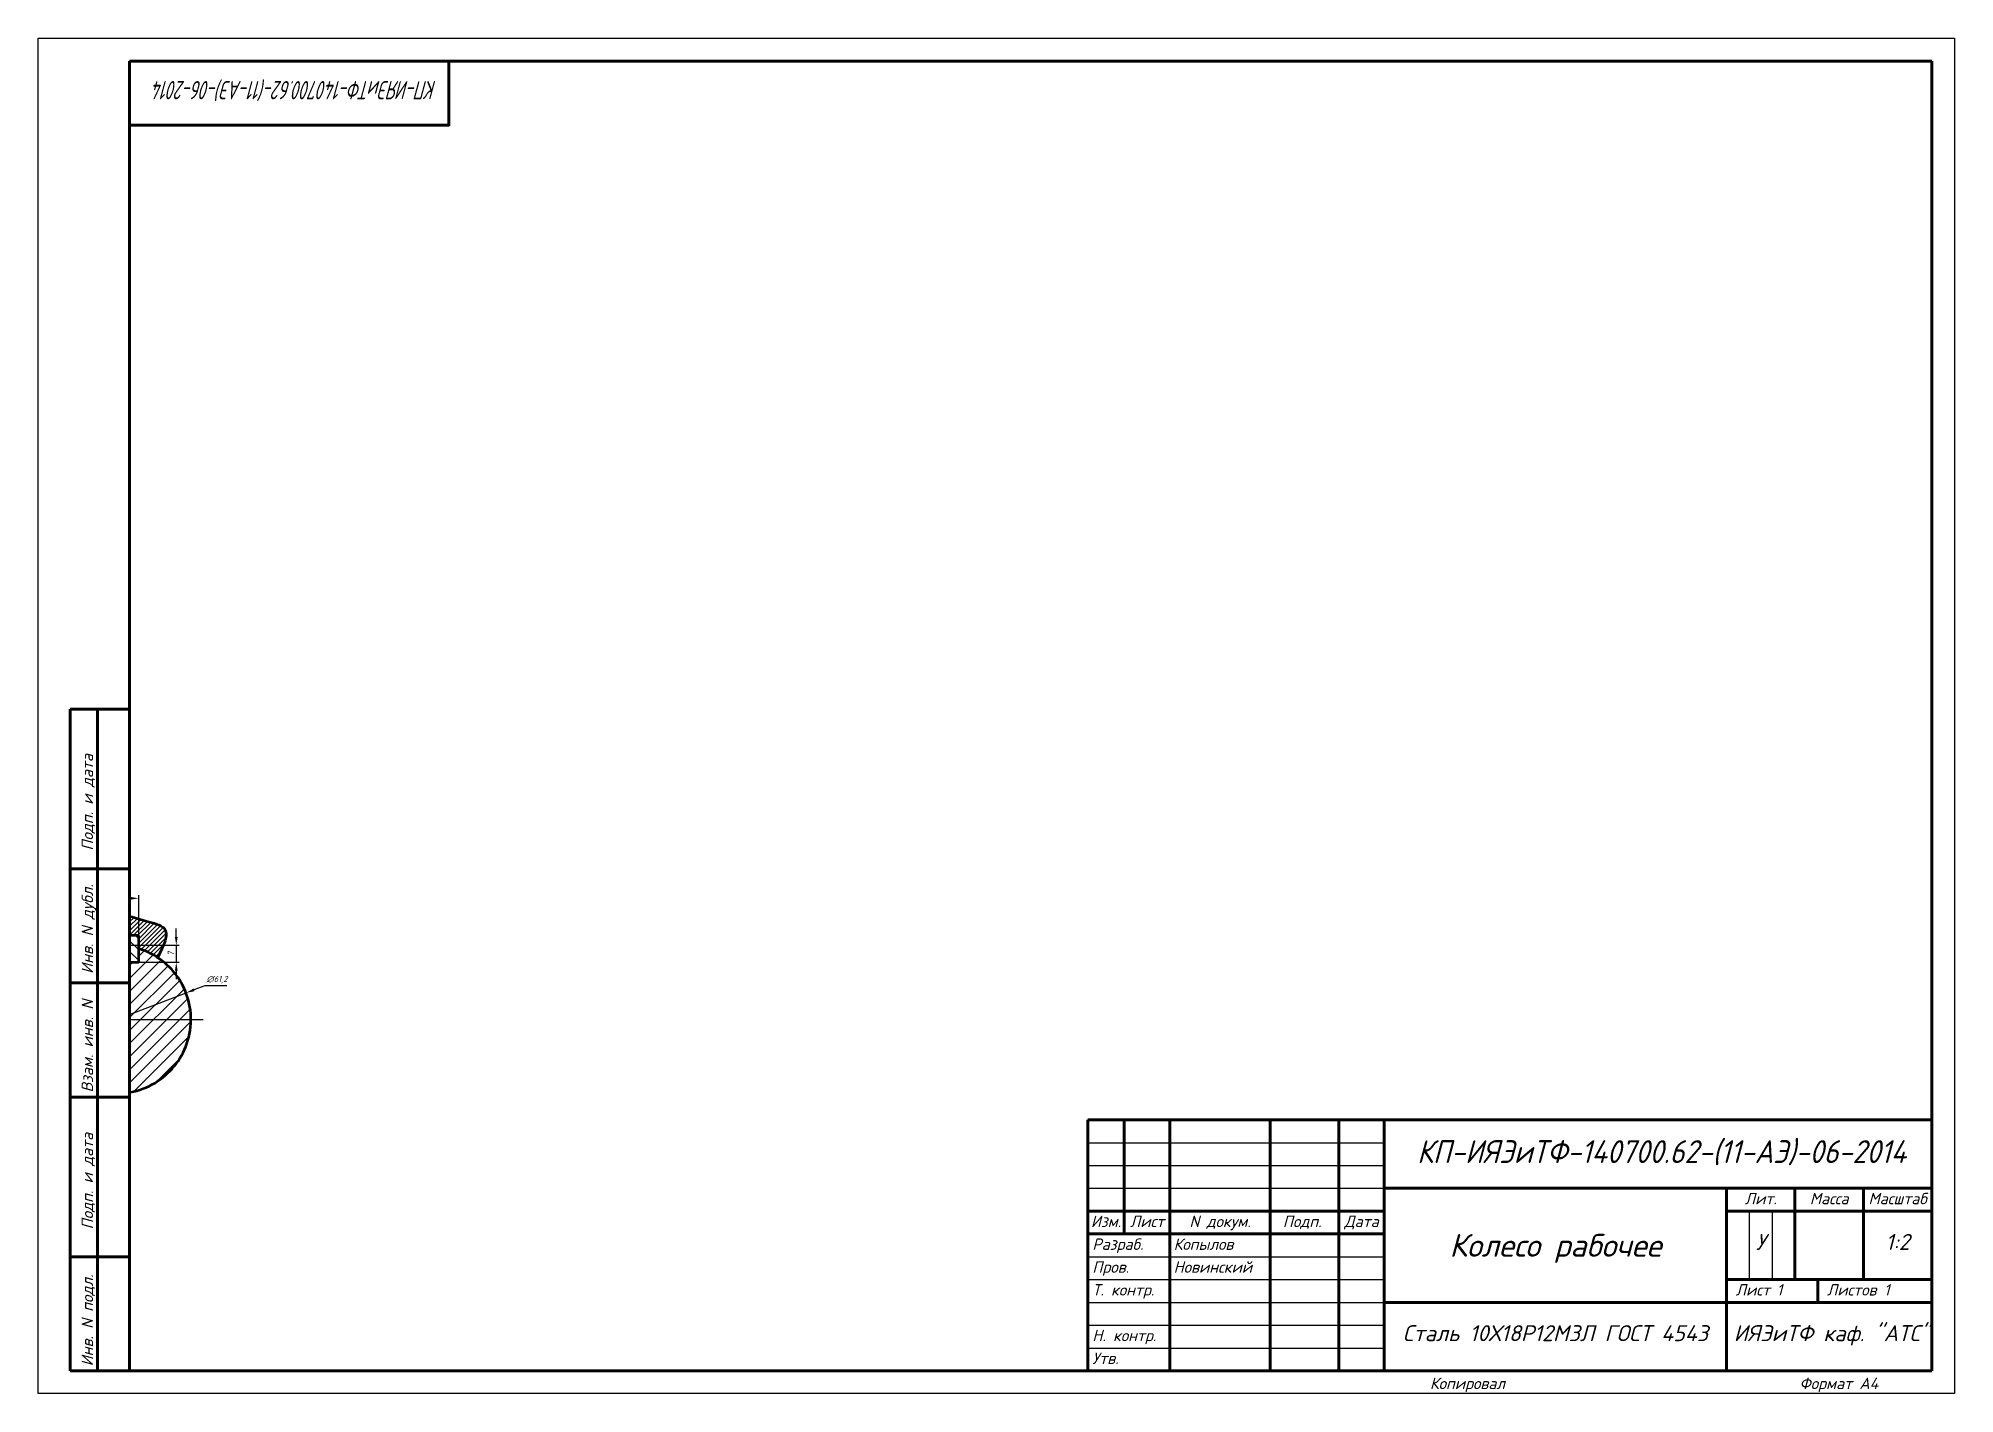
# Paper-space layout 'А3_Н' of a CAD drawing. Header units: millimetres. Extents: x -5 to 415, y -5 to 292.
# The model-space entities are those that its viewports show. They can reach past a viewport. Long polylines and large blocks are cut down to what shows.
import ezdxf
from ezdxf.enums import TextEntityAlignment as Align

# ---------------------------------------------------------------- set-up
doc = ezdxf.new("R2010")
doc.units = ezdxf.units.MM
doc.linetypes.add('CENTER', pattern=[50.8, 31.75, -6.35, 6.35, -6.35])
doc.linetypes.add('осевая2', pattern=[28.575, 19.05, -3.175, 3.175, -3.175])
doc.layers.get('0').update_dxf_attribs({"lineweight": 53})
doc.layers.add('АТРИБУТЫ', color=6, linetype='Continuous')
doc.layers.add('РАМКА', color=7, linetype='Continuous')
for name, color, linetype, lineweight in [('Оси', 7, 'осевая2', 25), ('размеры', 7, 'Continuous', 25), ('штриховка', 7, 'CENTER', 25)]:
    doc.layers.add(name, color=color, linetype=linetype, lineweight=lineweight)
doc.styles.add('ADRF1', font='isocpeur.ttf', dxfattribs={"oblique": 15})
doc.styles.add('Размер', font='isocpeur.ttf', dxfattribs={"oblique": 15})
doc.dimstyles.new('Две стрелки', dxfattribs={"dimtxt": 2.5, "dimasz": 3.5, "dimexe": 1.25, "dimexo": 0, "dimgap": 1, "dimtad": 1, "dimdec": 3, "dimtxsty": 'Размер', "dimcen": 2.5, "dimadec": 0, "dimazin": 0, "dimtfac": 1, "dimtdec": 3, "dimtmove": 0, "dimatfit": 3, "dimfxl": 1, "dimarcsym": 0})
doc.dimstyles.new('Две стрелки$3', dxfattribs={"dimtxt": 2.5, "dimasz": 3.5, "dimexe": 1.25, "dimexo": 0, "dimgap": 1, "dimtad": 1, "dimtoh": 1, "dimdec": 3, "dimtxsty": 'Размер', "dimcen": 2.5, "dimadec": 0, "dimazin": 0, "dimtfac": 1, "dimtdec": 3, "dimtmove": 0, "dimatfit": 3, "dimfxl": 1, "dimarcsym": 0})

# ---------------------------------------------------------------- blocks, each defined once
blk = doc.blocks.new('РАМКА_1')
at = {"layer": 'РАМКА'}
for p, q in [((0, 297), (420, 297)), ((0, 0), (0, 297)), ((420, 297), (420, 0)), ((230, 55), (295, 55)), ((230, 50), (295, 50)), ((230, 45), (295, 45)), ((375, 40), (375, 25)), ((380, 40), (380, 25)), ((230, 30), (295, 30)), ((230, 25), (295, 25)), ((230, 20), (295, 20)), ((230, 15), (295, 15)), ((230, 10), (295, 10)), ((420, 0), (0, 0))]:
    blk.add_line(p, q, dxfattribs=at)
at = {"layer": 'РАМКА', "lineweight": 60}
for p, q in [((20, 292), (415, 292)), ((20, 292), (415, 292)), ((20, 5), (20, 292)), ((90, 288), (90, 292)), ((415, 292), (415, 5)), ((7, 5), (7, 150)), ((20, 150), (7, 150)), ((13, 5), (13, 150)), ((20, 115), (7, 115)), ((20, 90), (7, 90)), ((20, 65), (7, 65)), ((415, 60), (230, 60)), ((230, 60), (230, 5)), ((238, 60), (238, 35)), ((248, 60), (248, 5)), ((270, 60), (270, 5)), ((285, 60), (285, 5)), ((295, 60), (295, 5)), ((295, 45), (415, 45)), ((370, 45), (370, 5)), ((385, 45), (385, 25)), ((400, 45), (400, 25)), ((230, 40), (295, 40)), ((370, 40), (415, 40)), ((230, 35), (295, 35)), ((20, 30), (7, 30)), ((370, 25), (415, 25)), ((390, 25), (390, 20)), ((295, 20), (415, 20)), ((230, 5), (7, 5)), ((415, 5), (230, 5))]:
    blk.add_line(p, q, dxfattribs=at)
blk.add_lwpolyline([(20, 292), (90, 292), (90, 278), (20, 278)], close=True, dxfattribs=at)
at = {"layer": 'АТРИБУТЫ', "style": 'ADRF1', "oblique": 15, "flags": 8}
blk.add_attdef('DOCUMENT(В)', text='', height=5, rotation=180, dxfattribs=at).set_placement((58.62, 287.69), align=Align.CENTER)
for tag, height, p in [('DOCUMENT', 5, (355.77, 50.55)), ('NAME', 5, (332.5, 30)), ('LITER_1', 3.5, (372.5, 31.5)), ('LITER_2', 3.5, (377.5, 31.5)), ('LITER_3', 3.5, (382.5, 31.5)), ('MASS', 3.5, (392.5, 31.5)), ('SCALE', 3.5, (407.5, 31.5)), ('MATERIAL', 3.5, (332.5, 11.5)), ('DIFF_INDEX', 3.5, (393, 11.5))]:
    blk.add_attdef(tag, text='', height=height, dxfattribs=at).set_placement(p, align=Align.CENTER)
for tag, p in [('DEVELOPED_BY', (248.82, 31.5)), ('CHECKED_BY', (248.82, 26.5)), ('TECH_CONTR', (248.82, 21.5)), ('PAGE_NO', (381, 21.5)), ('PAGES_AMOUNT', (404.5, 21.5)), ('AUX_LEFT', (231, 16.5)), ('AUX_RIGHT', (248.82, 16.5)), ('NOM_CONTR', (248.82, 11.5)), ('APPROVED_BY', (248.82, 6.5))]:
    blk.add_attdef(tag, p, '', height=2.5, dxfattribs=at)
for tag, width, p, p2 in [('DEV_DATE', 1.155323, (285, 31.5), (294.53, 31.5)), ('CHK_DATE', 0.5625, (285, 26.5), (294, 26.5)), ('T_CONTR_DATE', 0.371134, (285, 21.5), (294, 21.5)), ('AUX_DATE', 0.537313, (285, 16.5), (294, 16.5)), ('NOM_CONTR_DATE', 0.315789, (285, 11.5), (294, 11.5)), ('APPROVED_DATE', 0.339623, (285, 6.5), (294, 6.5))]:
    blk.add_attdef(tag, text='', height=2.5, dxfattribs=dict(at, width=width)).set_placement(p, p2, align=Align.FIT)
at = {"layer": 'РАМКА', "style": 'ADRF1', "oblique": 15}
for s, p in [('Подп. и дата', (12, 119)), ('Инв. N дубл.', (12, 92)), ('Взам. инв. N', (12, 66)), ('Подп. и дата', (12, 36)), ('Инв. N подл.', (12, 6))]:
    blk.add_text(s, height=2.5, rotation=90, dxfattribs=at).set_placement(p)
for s, p in [('Лит.', (377.5, 41.5)), ('Масса', (392.5, 41.5)), ('Масштаб', (407.5, 41.5)), ('Изм.', (234, 36.5)), ('Лист', (243, 36.5)), ('N докум.', (259, 36.5)), ('Подп.', (277, 36.5)), ('Дата', (290, 36.5))]:
    blk.add_text(s, height=2.5, dxfattribs=at).set_placement(p, align=Align.CENTER)
for s, p in [('Разраб.', (231, 31.5)), ('Пров.', (231, 26.5)), ('Т. контр.', (231, 21.5)), ('Лист', (372, 21.5)), ('Листов', (392, 21.5)), ('Н. контр.', (231, 11.5)), ('Утв.', (231, 6.5)), ('Копировал', (305, 1)), ('Формат A4', (386, 1))]:
    blk.add_text(s, height=2.5, dxfattribs=at).set_placement(p)
blk = doc.blocks.new('*D85')
at = {"layer": 'Defpoints', "color": 0, "transparency": 16777216}
for p in [(399.15, 455.8), (399.15, 448.8), (423.7, 448.8)]:
    blk.add_point(p, dxfattribs=at)
at = {"layer": 'размеры', "color": 0, "lineweight": -2, "transparency": 16777216}
for p, q in [((423.7, 459.3), (423.7, 462.8)), ((399.15, 455.8), (424.95, 455.8)), ((423.7, 455.8), (423.7, 448.8)), ((399.15, 448.8), (424.95, 448.8)), ((423.7, 445.3), (423.7, 441.8))]:
    blk.add_line(p, q, dxfattribs=at)
at = {"layer": 'размеры', "color": 0, "transparency": 16777216}
for points in [[(423.11, 459.3), (424.28, 459.3), (423.7, 455.8)], [(423.11, 445.3), (424.28, 445.3), (423.7, 448.8)]]:
    blk.add_solid(points, dxfattribs=at)
at = {"layer": 'размеры', "color": 0, "transparency": 16777216, "insert": (421.45, 452.3), "char_height": 2.5, "attachment_point": 5, "rotation": 90, "style": 'Размер'}
blk.add_mtext('7', dxfattribs=at)
blk = doc.blocks.new('*D87')
at = {"layer": 'Defpoints', "color": 0, "transparency": 16777216}
for p in [(408.15, 475.23), (390.15, 459.8), (408.15, 459.8)]:
    blk.add_point(p, dxfattribs=at)
at = {"layer": 'размеры', "color": 0, "lineweight": -2, "transparency": 16777216}
for p, q in [((390.15, 459.8), (390.15, 476.48)), ((408.15, 459.8), (408.15, 476.48)), ((393.65, 475.23), (404.65, 475.23))]:
    blk.add_line(p, q, dxfattribs=at)
at = {"layer": 'размеры', "color": 0, "transparency": 16777216}
for points in [[(393.65, 475.82), (393.65, 474.65), (390.15, 475.23)], [(404.65, 475.82), (404.65, 474.65), (408.15, 475.23)]]:
    blk.add_solid(points, dxfattribs=at)
at = {"layer": 'размеры', "color": 0, "transparency": 16777216, "insert": (399.15, 477.48), "char_height": 2.5, "attachment_point": 5, "style": 'Размер'}
blk.add_mtext('18', dxfattribs=at)
blk = doc.blocks.new('*D88')
at = {"layer": 'Defpoints', "color": 0, "transparency": 16777216}
for p in [(427.74, 436.13), (370.57, 414.28)]:
    blk.add_point(p, dxfattribs=at)
at = {"layer": 'размеры', "color": 0, "lineweight": -2, "transparency": 16777216}
for p, q in [((370.57, 414.28), (427.74, 436.13)), ((435.48, 439.09), (431.01, 437.38)), ((444.53, 439.09), (435.48, 439.09)), ((367.3, 413.03), (364.03, 411.78))]:
    blk.add_line(p, q, dxfattribs=at)
at = {"layer": 'размеры', "color": 0, "transparency": 16777216}
for points in [[(430.8, 437.93), (431.21, 436.84), (427.74, 436.13)], [(367.09, 413.57), (367.51, 412.48), (370.57, 414.28)]]:
    blk.add_solid(points, dxfattribs=at)
at = {"layer": 'размеры', "color": 0, "transparency": 16777216, "insert": (440.5, 441.59), "char_height": 2.5, "attachment_point": 5, "style": 'Размер'}
blk.add_mtext('∅61,2', dxfattribs=at)

msp = doc.modelspace()

# ---------------------------------------------------------------- hatches: boundary and pattern name
at = {"layer": 'штриховка'}
h = msp.add_hatch(dxfattribs=at)
h.set_pattern_fill('ANSI31', color=256, scale=0.4)
edge = h.paths.add_edge_path()
edge.add_line((390.1543, 459.805), (408.1543, 459.805))
edge.add_line((408.1543, 459.805), (408.1543, 454.4515))
edge.add_arc((399.1543, 425.205), 30.6, 56.4846209, 72.8953648, ccw=False)
edge.add_spline(control_points=[(416.0505, 450.7173), (418.4191, 455.5389), (422.3016, 463.4424), (408.9683, 466.016), (400.0169, 470.1144), (384.675, 466.7058), (382.9409, 456.5847), (381.8936, 450.4721)], knot_values=[0, 0, 0, 0, 12.39060443, 20.31048933, 33.21396557, 44.18951066, 60.9261786, 60.9261786, 60.9261786, 60.9261786], degree=3, periodic=0)
edge.add_arc((399.1543, 425.205), 30.6, 107.1046352, 124.3382148, ccw=False)
edge.add_line((390.1543, 454.4515), (390.1543, 459.805))
h = msp.add_hatch(dxfattribs=at)
h.set_pattern_fill('ANSI31', color=256, angle=90)
h.paths.add_polyline_path([(399.1543, 459.805), (390.1543, 459.805), (390.1543, 448.805), (399.1543, 448.805)])
h.paths.add_polyline_path([(408.1543, 459.805), (399.1543, 459.805), (399.1543, 448.805), (408.1543, 448.805)])
h = msp.add_hatch(dxfattribs=at)
h.set_pattern_fill('ANSI31', color=256, scale=1.2)
h.paths.add_polyline_path([(399.1543, 448.805), (390.1543, 448.805), (390.1543, 454.4515, 0.32924442), (368.5543, 425.205), (399.1543, 425.205)])
h.paths.add_polyline_path([(408.1543, 454.4515), (408.1543, 448.805), (399.1543, 448.805), (399.1543, 425.205), (429.7543, 425.205, 0.32924442)])
h.paths.add_polyline_path([(429.7543, 425.205), (399.1543, 425.205), (399.1543, 394.605, 0.41421356)])
h.paths.add_polyline_path([(399.1543, 425.205), (368.5543, 425.205, 0.41421356), (399.1543, 394.605)])

# ---------------------------------------------------------------- linework, layer by layer
for p, q in [((408.1543, 459.805), (390.1543, 459.805)), ((408.1543, 448.805), (408.1543, 459.805)), ((390.1543, 448.805), (408.1543, 448.805))]:
    msp.add_line(p, q)
msp.add_arc((399.1543, 425.205), 30.6, 107.1046352, 72.8953648)
msp.add_spline([(381.8936, 450.4721), (388.2212, 465.9665), (398.8032, 468.879), (411.3302, 465.7847), (418.6768, 462.8264), (416.0505, 450.7173)], degree=3)
at = {"layer": 'Оси'}
msp.add_line((363.5543, 425.205), (434.7543, 425.205), dxfattribs=at)

# ---------------------------------------------------------------- dimensions: what is measured, and where the dimension line sits
at = {"layer": 'размеры'}
dim = msp.add_linear_dim(base=(408.1543, 475.2336), p1=(390.1543, 459.805), p2=(408.1543, 459.805), dimstyle='Две стрелки', dxfattribs=at)
dim.commit()
dim.dimension.update_dxf_attribs({"geometry": '*D87', "text_midpoint": (399.1543, 477.4836)})
dim = msp.add_linear_dim(base=(423.6965, 448.805), p1=(399.1543, 455.805), p2=(399.1543, 448.805), angle=90, dimstyle='Две стрелки', dxfattribs=at)
dim.commit()
dim.dimension.update_dxf_attribs({"geometry": '*D85', "text_midpoint": (421.4465, 452.305)})
dim = msp.add_diameter_dim_2p(p1=(370.5716, 414.2784), p2=(427.737, 436.1315), dimstyle='Две стрелки$3', dxfattribs=at)
dim.commit()
dim.dimension.update_dxf_attribs({"geometry": '*D88', "text_midpoint": (440.5035, 439.0919), "dimtype": 163})

psp = doc.layouts.new('А3_Н')

# ---------------------------------------------------------------- block references
at = {"layer": 'РАМКА'}
ref = psp.add_blockref('РАМКА_1', (-5.05, -4.99), dxfattribs=at)
ref.add_attrib('DOCUMENT(В)', 'КП-ИЯЭиТФ-140700.62-(11-АЭ)-06-2014', dxfattribs={"layer": 'АТРИБУТЫ', "height": 4, "rotation": 180, "style": 'ADRF1', "oblique": 15, "width": 0.65}).set_placement((51.27, 282.65), align=Align.CENTER)
ref.add_attrib('PAGE_NO', '1', (375.95, 16.51), dxfattribs={"layer": 'АТРИБУТЫ', "height": 2.5, "style": 'ADRF1', "oblique": 15})
ref.add_attrib('LITER_2', 'У', dxfattribs={"layer": 'АТРИБУТЫ', "height": 3.5, "style": 'ADRF1', "oblique": 15}).set_placement((372.45, 26.51), align=Align.CENTER)
ref.add_attrib('DIFF_INDEX', 'ИЯЭиТФ каф. "АТС"', dxfattribs={"layer": 'АТРИБУТЫ', "height": 3.5, "style": 'Размер', "oblique": 15}).set_placement((387.95, 6.51), align=Align.CENTER)
ref.add_attrib('DEVELOPED_BY', 'Копылов', (243.77, 26.51), dxfattribs={"layer": 'АТРИБУТЫ', "height": 2.5, "style": 'ADRF1', "oblique": 15})
ref.add_attrib('CHECKED_BY', 'Новинский', (243.77, 21.51), dxfattribs={"layer": 'АТРИБУТЫ', "height": 2.5, "style": 'ADRF1', "oblique": 15})
ref.add_attrib('MATERIAL', 'Сталь 10Х18Р12МЗЛ ГОСТ 4543', dxfattribs={"layer": 'АТРИБУТЫ', "height": 3.5, "style": 'ADRF1', "oblique": 15}).set_placement((327.45, 6.51), align=Align.CENTER)
ref.add_attrib('NAME', 'Колесо рабочее', dxfattribs={"layer": 'АТРИБУТЫ', "height": 5, "style": 'ADRF1', "oblique": 15}).set_placement((327.45, 25.01), align=Align.CENTER)
ref.add_attrib('DOCUMENT', 'КП-ИЯЭиТФ-140700.62-(11-АЭ)-06-2014', dxfattribs={"layer": 'АТРИБУТЫ', "height": 5, "style": 'ADRF1', "oblique": 15, "width": 0.9}).set_placement((350.73, 45.55), align=Align.CENTER)
ref.add_attrib('PAGES_AMOUNT', '1', (399.45, 16.51), dxfattribs={"layer": 'АТРИБУТЫ', "height": 2.5, "style": 'ADRF1', "oblique": 15})
ref.add_attrib('SCALE', '1:2', dxfattribs={"layer": 'АТРИБУТЫ', "height": 3.5, "style": 'ADRF1', "oblique": 15}).set_placement((402.45, 26.51), align=Align.CENTER)

# ---------------------------------------------------------------- viewports
at = {"layer": '0'}
psp.add_viewport(center=(212.45, 143.51), size=(395, 287), view_center_point=(776.8825, 550.5877), view_height=541.300746, dxfattribs=at)

doc.saveas('drawing.dxf')
